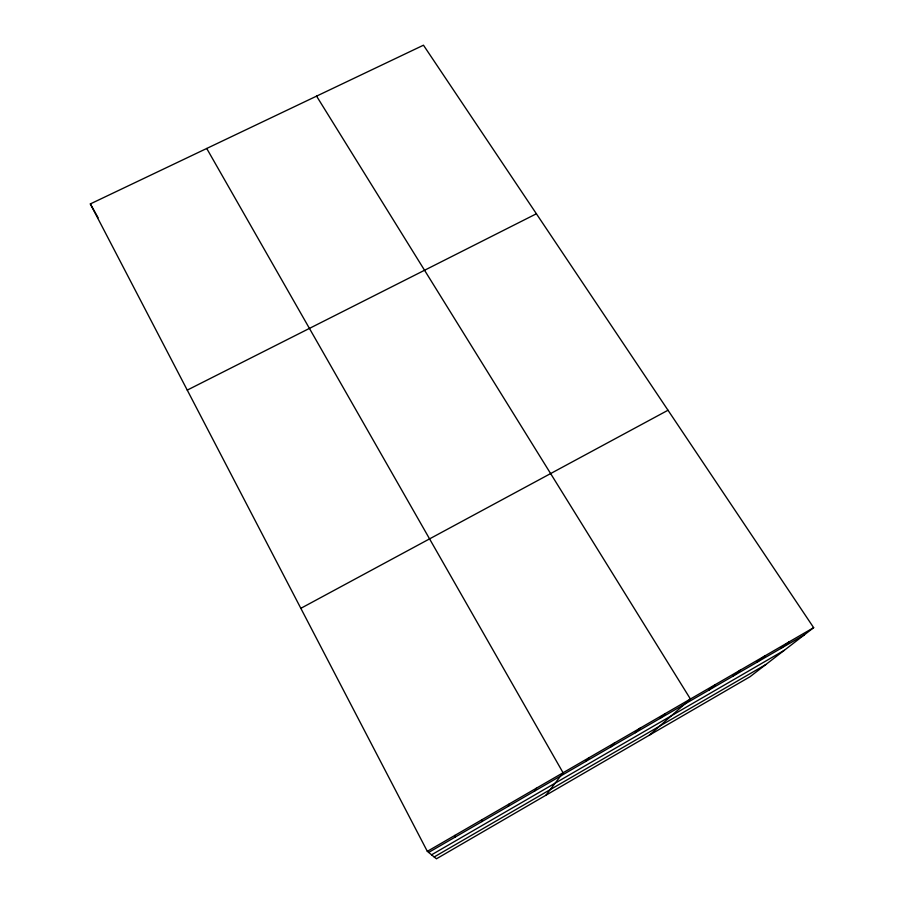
<?xml version="1.0" encoding="UTF-8"?>
<svg xmlns="http://www.w3.org/2000/svg" width="904" height="904" viewBox="0 0 904 904"><rect width="100%" height="100%" fill="white"/><g stroke="black" fill="none" stroke-linecap="round" stroke-linejoin="round"><path stroke-width="1.36" d="M481.956 821.566L482.194 819.589M508.342 806.289L509.336 803.871M534.546 791.113L536.298 788.254M545.937 795.226L563.068 772.762L206.722 148.471M585.668 761.496L588.877 757.812M610.607 747.054L614.517 742.975M635.376 732.703L639.987 728.228M659.988 718.443L665.287 713.572M649.343 735.189L690.419 699.018L316.569 96.129M708.747 690.204L715.392 684.565M732.895 676.215L740.195 670.203M756.897 662.316L764.84 655.931M780.74 648.507L789.328 641.761M813.656 627.67L750.026 676.723L436.44 858.8L427.332 851.353L90.343 203.92L423.467 45.2L813.656 627.67L427.332 851.353M428.666 852.438L804.424 634.789M431.558 854.811L784.254 650.338M434.18 856.958L765.891 664.496M300.84 608.324L667.999 410.246M187.264 390.11L536.4 213.773M90.343 203.92L98.073 217.728M454.859 835.409L455.401 836.957"/></g></svg>
